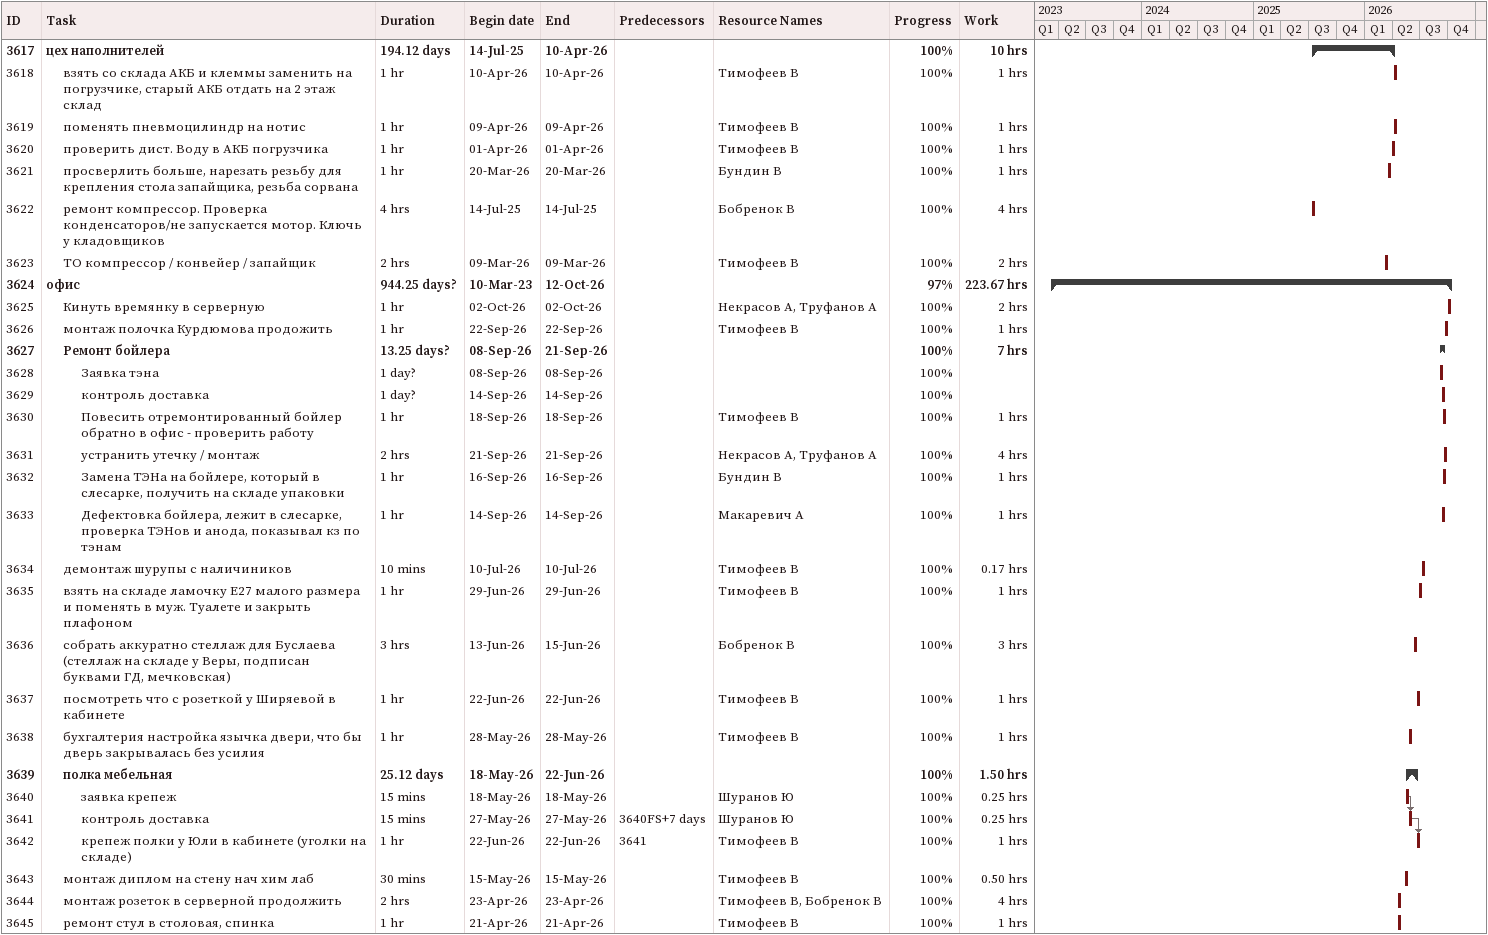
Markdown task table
| ID | Level | Task | Duration | Start | Finish | Predecessors | Resources | % complete | Work (h) |
|---|---|---|---|---|---|---|---|---|---|
| 3617 | 1 | **цех наполнителей** | 194.12d | 2025-07-14 | 2026-04-10 |  |  | 100 | 10 |
| 3618 | 2 | взять со склада АКБ и клеммы заменить на погрузчике, старый АКБ отдать на 2 этаж склад | 1h | 2026-04-10 | 2026-04-10 |  | Тимофеев В | 100 | 1 |
| 3619 | 2 | поменять пневмоцилиндр на нотис | 1h | 2026-04-09 | 2026-04-09 |  | Тимофеев В | 100 | 1 |
| 3620 | 2 | проверить дист. Воду в АКБ погрузчика | 1h | 2026-04-01 | 2026-04-01 |  | Тимофеев В | 100 | 1 |
| 3621 | 2 | просверлить больше, нарезать резьбу для крепления стола запайщика, резьба сорвана | 1h | 2026-03-20 | 2026-03-20 |  | Бундин В | 100 | 1 |
| 3622 | 2 | ремонт компрессор. Проверка конденсаторов/не запускается мотор. Ключь у кладовщиков | 4h | 2025-07-14 | 2025-07-14 |  | Бобренок В | 100 | 4 |
| 3623 | 2 | ТО компрессор / конвейер / запайщик | 2h | 2026-03-09 | 2026-03-09 |  | Тимофеев В | 100 | 2 |
| 3624 | 1 | **офис** | 944.25d? | 2023-03-10 | 2026-10-12 |  |  | 97 | 223.67 |
| 3625 | 2 | Кинуть времянку в серверную | 1h | 2026-10-02 | 2026-10-02 |  | Некрасов А, Труфанов А | 100 | 2 |
| 3626 | 2 | монтаж полочка Курдюмова продожить | 1h | 2026-09-22 | 2026-09-22 |  | Тимофеев В | 100 | 1 |
| 3627 | 2 | **Ремонт бойлера** | 13.25d? | 2026-09-08 | 2026-09-21 |  |  | 100 | 7 |
| 3628 | 3 | Заявка тэна | 1d? | 2026-09-08 | 2026-09-08 |  |  | 100 |  |
| 3629 | 3 | контроль доставка | 1d? | 2026-09-14 | 2026-09-14 |  |  | 100 |  |
| 3630 | 3 | Повесить отремонтированный бойлер обратно в офис - проверить работу | 1h | 2026-09-18 | 2026-09-18 |  | Тимофеев В | 100 | 1 |
| 3631 | 3 | устранить утечку / монтаж | 2h | 2026-09-21 | 2026-09-21 |  | Некрасов А, Труфанов А | 100 | 4 |
| 3632 | 3 | Замена ТЭНа на бойлере, который в слесарке, получить на складе упаковки | 1h | 2026-09-16 | 2026-09-16 |  | Бундин В | 100 | 1 |
| 3633 | 3 | Дефектовка бойлера, лежит в слесарке, проверка ТЭНов и анода, показывал кз по тэнам | 1h | 2026-09-14 | 2026-09-14 |  | Макаревич А | 100 | 1 |
| 3634 | 2 | демонтаж шурупы с наличиников | 10min | 2026-07-10 | 2026-07-10 |  | Тимофеев В | 100 | 0.17 |
| 3635 | 2 | взять на складе ламочку Е27 малого размера и поменять в муж. Туалете и закрыть плафоном | 1h | 2026-06-29 | 2026-06-29 |  | Тимофеев В | 100 | 1 |
| 3636 | 2 | собрать аккуратно стеллаж для Буслаева (стеллаж на складе у Веры, подписан буквами ГД, мечковская) | 3h | 2026-06-13 | 2026-06-15 |  | Бобренок В | 100 | 3 |
| 3637 | 2 | посмотреть что с розеткой у Ширяевой в кабинете | 1h | 2026-06-22 | 2026-06-22 |  | Тимофеев В | 100 | 1 |
| 3638 | 2 | бухгалтерия настройка язычка двери, что бы дверь закрывалась без усилия | 1h | 2026-05-28 | 2026-05-28 |  | Тимофеев В | 100 | 1 |
| 3639 | 2 | **полка мебельная** | 25.12d | 2026-05-18 | 2026-06-22 |  |  | 100 | 1.50 |
| 3640 | 3 | заявка крепеж | 15min | 2026-05-18 | 2026-05-18 |  | Шуранов Ю | 100 | 0.25 |
| 3641 | 3 | контроль доставка | 15min | 2026-05-27 | 2026-05-27 | 3640FS+7d | Шуранов Ю | 100 | 0.25 |
| 3642 | 3 | крепеж полки у Юли в кабинете (уголки на складе) | 1h | 2026-06-22 | 2026-06-22 | 3641 | Тимофеев В | 100 | 1 |
| 3643 | 2 | монтаж диплом на стену нач хим лаб | 30min | 2026-05-15 | 2026-05-15 |  | Тимофеев В | 100 | 0.50 |
| 3644 | 2 | монтаж розеток в серверной продолжить | 2h | 2026-04-23 | 2026-04-23 |  | Тимофеев В, Бобренок В | 100 | 4 |
| 3645 | 2 | ремонт стул в столовая, спинка | 1h | 2026-04-21 | 2026-04-21 |  | Тимофеев В | 100 | 1 |
